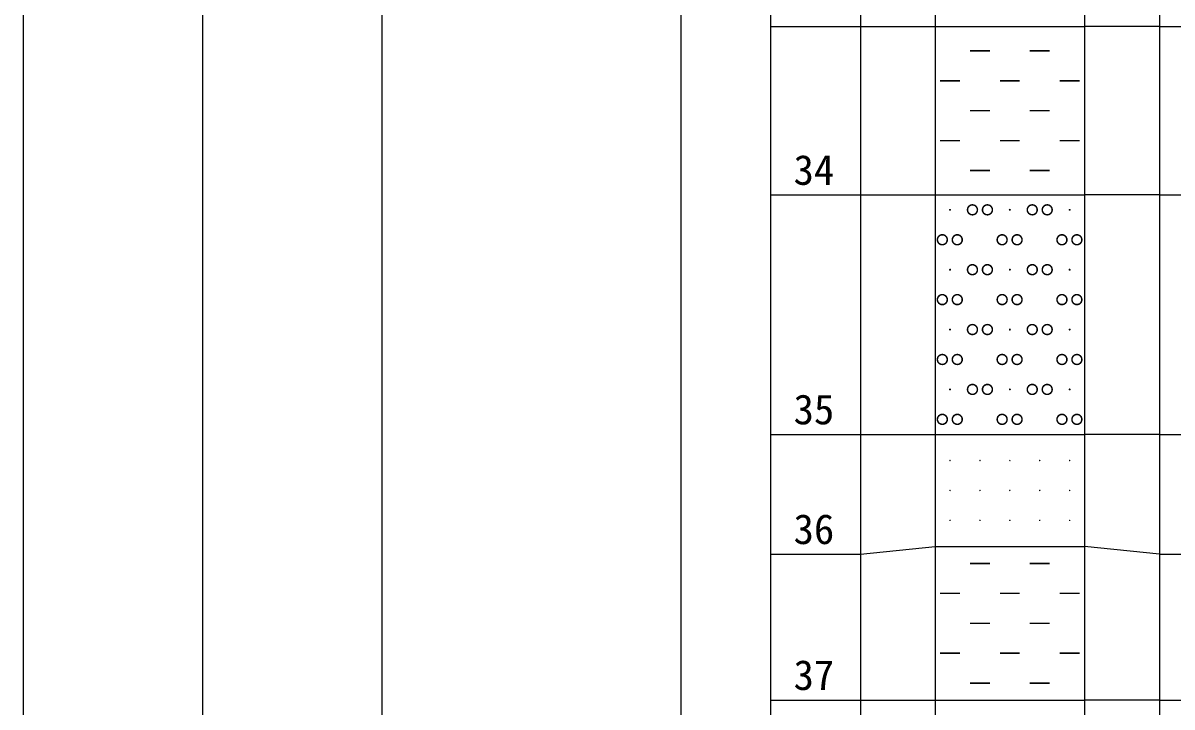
# Model space of a CAD drawing. Header units: inches. Extents: x -27 to 109, y -724 to 26.
# Drawn here: x 5.88 to 21.25, y -98.05 to -88.91 of the extents above; entities that cross this region are included whole.
import ezdxf

# ---------------------------------------------------------------- set-up
doc = ezdxf.new("R2010")
doc.units = ezdxf.units.IN
doc.header["$MEASUREMENT"] = 0
doc.layers.get('0').update_dxf_attribs({"lineweight": 0})
doc.styles.add('宋体', font='')
doc.styles.get('宋体').set_extended_font_data('宋体')

# ---------------------------------------------------------------- blocks, each defined once
blk = doc.blocks.new('lr_block_28')
at = {"color": 7, "const_width": 0.02}
for points in [[(18.548, -89.279), (18.815, -89.279)], [(19.348, -89.279), (19.615, -89.279)], [(18.415, -89.679), (18.148, -89.679)], [(19.215, -89.679), (18.948, -89.679)], [(20.015, -89.679), (19.748, -89.679)], [(18.548, -90.079), (18.815, -90.079)], [(19.348, -90.079), (19.615, -90.079)], [(18.415, -90.479), (18.148, -90.479)], [(19.215, -90.479), (18.948, -90.479)], [(20.015, -90.479), (19.748, -90.479)], [(18.548, -90.879), (18.815, -90.879)], [(19.348, -90.879), (19.615, -90.879)]]:
    blk.add_lwpolyline(points, dxfattribs=at)
blk = doc.blocks.new('lr_block_29')
at = {"true_color": 0x000000}
for points in [[(18.295, -91.407), (18.295, -91.404), (18.295, -91.4), (18.293, -91.397), (18.291, -91.394), (18.288, -91.392), (18.285, -91.391), (18.282, -91.39), (18.278, -91.391), (18.275, -91.392), (18.272, -91.394), (18.27, -91.397), (18.269, -91.4), (18.268, -91.404), (18.269, -91.407), (18.27, -91.41), (18.272, -91.413), (18.275, -91.415), (18.278, -91.417), (18.282, -91.417), (18.285, -91.417), (18.288, -91.415), (18.291, -91.413), (18.293, -91.41)], [(19.095, -91.407), (19.095, -91.404), (19.095, -91.4), (19.093, -91.397), (19.091, -91.394), (19.088, -91.392), (19.085, -91.391), (19.082, -91.39), (19.078, -91.391), (19.075, -91.392), (19.072, -91.394), (19.07, -91.397), (19.069, -91.4), (19.068, -91.404), (19.069, -91.407), (19.07, -91.41), (19.072, -91.413), (19.075, -91.415), (19.078, -91.417), (19.082, -91.417), (19.085, -91.417), (19.088, -91.415), (19.091, -91.413), (19.093, -91.41)], [(19.895, -91.407), (19.895, -91.404), (19.895, -91.4), (19.893, -91.397), (19.891, -91.394), (19.888, -91.392), (19.885, -91.391), (19.882, -91.39), (19.878, -91.391), (19.875, -91.392), (19.872, -91.394), (19.87, -91.397), (19.869, -91.4), (19.868, -91.404), (19.869, -91.407), (19.87, -91.41), (19.872, -91.413), (19.875, -91.415), (19.878, -91.417), (19.882, -91.417), (19.885, -91.417), (19.888, -91.415), (19.891, -91.413), (19.893, -91.41)], [(18.295, -92.207), (18.295, -92.204), (18.295, -92.2), (18.293, -92.197), (18.291, -92.194), (18.288, -92.192), (18.285, -92.191), (18.282, -92.19), (18.278, -92.191), (18.275, -92.192), (18.272, -92.194), (18.27, -92.197), (18.269, -92.2), (18.268, -92.204), (18.269, -92.207), (18.27, -92.21), (18.272, -92.213), (18.275, -92.215), (18.278, -92.217), (18.282, -92.217), (18.285, -92.217), (18.288, -92.215), (18.291, -92.213), (18.293, -92.21)], [(19.095, -92.207), (19.095, -92.204), (19.095, -92.2), (19.093, -92.197), (19.091, -92.194), (19.088, -92.192), (19.085, -92.191), (19.082, -92.19), (19.078, -92.191), (19.075, -92.192), (19.072, -92.194), (19.07, -92.197), (19.069, -92.2), (19.068, -92.204), (19.069, -92.207), (19.07, -92.21), (19.072, -92.213), (19.075, -92.215), (19.078, -92.217), (19.082, -92.217), (19.085, -92.217), (19.088, -92.215), (19.091, -92.213), (19.093, -92.21)], [(19.895, -92.207), (19.895, -92.204), (19.895, -92.2), (19.893, -92.197), (19.891, -92.194), (19.888, -92.192), (19.885, -92.191), (19.882, -92.19), (19.878, -92.191), (19.875, -92.192), (19.872, -92.194), (19.87, -92.197), (19.869, -92.2), (19.868, -92.204), (19.869, -92.207), (19.87, -92.21), (19.872, -92.213), (19.875, -92.215), (19.878, -92.217), (19.882, -92.217), (19.885, -92.217), (19.888, -92.215), (19.891, -92.213), (19.893, -92.21)], [(18.295, -93.007), (18.295, -93.004), (18.295, -93), (18.293, -92.997), (18.291, -92.994), (18.288, -92.992), (18.285, -92.991), (18.282, -92.99), (18.278, -92.991), (18.275, -92.992), (18.272, -92.994), (18.27, -92.997), (18.269, -93), (18.268, -93.004), (18.269, -93.007), (18.27, -93.01), (18.272, -93.013), (18.275, -93.015), (18.278, -93.017), (18.282, -93.017), (18.285, -93.017), (18.288, -93.015), (18.291, -93.013), (18.293, -93.01)], [(19.095, -93.007), (19.095, -93.004), (19.095, -93), (19.093, -92.997), (19.091, -92.994), (19.088, -92.992), (19.085, -92.991), (19.082, -92.99), (19.078, -92.991), (19.075, -92.992), (19.072, -92.994), (19.07, -92.997), (19.069, -93), (19.068, -93.004), (19.069, -93.007), (19.07, -93.01), (19.072, -93.013), (19.075, -93.015), (19.078, -93.017), (19.082, -93.017), (19.085, -93.017), (19.088, -93.015), (19.091, -93.013), (19.093, -93.01)], [(19.895, -93.007), (19.895, -93.004), (19.895, -93), (19.893, -92.997), (19.891, -92.994), (19.888, -92.992), (19.885, -92.991), (19.882, -92.99), (19.878, -92.991), (19.875, -92.992), (19.872, -92.994), (19.87, -92.997), (19.869, -93), (19.868, -93.004), (19.869, -93.007), (19.87, -93.01), (19.872, -93.013), (19.875, -93.015), (19.878, -93.017), (19.882, -93.017), (19.885, -93.017), (19.888, -93.015), (19.891, -93.013), (19.893, -93.01)], [(18.295, -93.807), (18.295, -93.804), (18.295, -93.8), (18.293, -93.797), (18.291, -93.794), (18.288, -93.792), (18.285, -93.791), (18.282, -93.79), (18.278, -93.791), (18.275, -93.792), (18.272, -93.794), (18.27, -93.797), (18.269, -93.8), (18.268, -93.804), (18.269, -93.807), (18.27, -93.81), (18.272, -93.813), (18.275, -93.815), (18.278, -93.817), (18.282, -93.817), (18.285, -93.817), (18.288, -93.815), (18.291, -93.813), (18.293, -93.81)], [(19.095, -93.807), (19.095, -93.804), (19.095, -93.8), (19.093, -93.797), (19.091, -93.794), (19.088, -93.792), (19.085, -93.791), (19.082, -93.79), (19.078, -93.791), (19.075, -93.792), (19.072, -93.794), (19.07, -93.797), (19.069, -93.8), (19.068, -93.804), (19.069, -93.807), (19.07, -93.81), (19.072, -93.813), (19.075, -93.815), (19.078, -93.817), (19.082, -93.817), (19.085, -93.817), (19.088, -93.815), (19.091, -93.813), (19.093, -93.81)], [(19.895, -93.807), (19.895, -93.804), (19.895, -93.8), (19.893, -93.797), (19.891, -93.794), (19.888, -93.792), (19.885, -93.791), (19.882, -93.79), (19.878, -93.791), (19.875, -93.792), (19.872, -93.794), (19.87, -93.797), (19.869, -93.8), (19.868, -93.804), (19.869, -93.807), (19.87, -93.81), (19.872, -93.813), (19.875, -93.815), (19.878, -93.817), (19.882, -93.817), (19.885, -93.817), (19.888, -93.815), (19.891, -93.813), (19.893, -93.81)]]:
    blk.add_hatch(color=18, dxfattribs=at).paths.add_polyline_path(points, flags=17)
at = {"color": 7, "const_width": 0.02}
for points in [[(18.648, -91.404), (18.646, -91.387), (18.639, -91.37), (18.629, -91.357), (18.615, -91.346), (18.599, -91.339), (18.582, -91.337), (18.564, -91.339), (18.548, -91.346), (18.534, -91.357), (18.524, -91.37), (18.517, -91.387), (18.515, -91.404), (18.517, -91.421), (18.524, -91.437), (18.534, -91.451), (18.548, -91.461), (18.564, -91.468), (18.582, -91.47), (18.599, -91.468), (18.615, -91.461), (18.629, -91.451), (18.639, -91.437), (18.646, -91.421), (18.648, -91.404)], [(18.848, -91.404), (18.846, -91.387), (18.839, -91.37), (18.829, -91.357), (18.815, -91.346), (18.799, -91.339), (18.782, -91.337), (18.764, -91.339), (18.748, -91.346), (18.734, -91.357), (18.724, -91.37), (18.717, -91.387), (18.715, -91.404), (18.717, -91.421), (18.724, -91.437), (18.734, -91.451), (18.748, -91.461), (18.764, -91.468), (18.782, -91.47), (18.799, -91.468), (18.815, -91.461), (18.829, -91.451), (18.839, -91.437), (18.846, -91.421), (18.848, -91.404)], [(19.448, -91.404), (19.446, -91.387), (19.439, -91.37), (19.429, -91.357), (19.415, -91.346), (19.399, -91.339), (19.382, -91.337), (19.364, -91.339), (19.348, -91.346), (19.334, -91.357), (19.324, -91.37), (19.317, -91.387), (19.315, -91.404), (19.317, -91.421), (19.324, -91.437), (19.334, -91.451), (19.348, -91.461), (19.364, -91.468), (19.382, -91.47), (19.399, -91.468), (19.415, -91.461), (19.429, -91.451), (19.439, -91.437), (19.446, -91.421), (19.448, -91.404)], [(19.648, -91.404), (19.646, -91.387), (19.639, -91.37), (19.629, -91.357), (19.615, -91.346), (19.599, -91.339), (19.582, -91.337), (19.564, -91.339), (19.548, -91.346), (19.534, -91.357), (19.524, -91.37), (19.517, -91.387), (19.515, -91.404), (19.517, -91.421), (19.524, -91.437), (19.534, -91.451), (19.548, -91.461), (19.564, -91.468), (19.582, -91.47), (19.599, -91.468), (19.615, -91.461), (19.629, -91.451), (19.639, -91.437), (19.646, -91.421), (19.648, -91.404)], [(18.245, -91.804), (18.243, -91.787), (18.236, -91.77), (18.226, -91.757), (18.212, -91.746), (18.196, -91.739), (18.179, -91.737), (18.161, -91.739), (18.145, -91.746), (18.131, -91.757), (18.121, -91.77), (18.114, -91.787), (18.112, -91.804), (18.114, -91.821), (18.121, -91.837), (18.131, -91.851), (18.145, -91.861), (18.161, -91.868), (18.179, -91.87), (18.196, -91.868), (18.212, -91.861), (18.226, -91.851), (18.236, -91.837), (18.243, -91.821), (18.245, -91.804)], [(18.445, -91.804), (18.443, -91.787), (18.436, -91.77), (18.426, -91.757), (18.412, -91.746), (18.396, -91.739), (18.379, -91.737), (18.361, -91.739), (18.345, -91.746), (18.331, -91.757), (18.321, -91.77), (18.314, -91.787), (18.312, -91.804), (18.314, -91.821), (18.321, -91.837), (18.331, -91.851), (18.345, -91.861), (18.361, -91.868), (18.379, -91.87), (18.396, -91.868), (18.412, -91.861), (18.426, -91.851), (18.436, -91.837), (18.443, -91.821), (18.445, -91.804)], [(19.045, -91.804), (19.043, -91.787), (19.036, -91.77), (19.026, -91.757), (19.012, -91.746), (18.996, -91.739), (18.979, -91.737), (18.961, -91.739), (18.945, -91.746), (18.931, -91.757), (18.921, -91.77), (18.914, -91.787), (18.912, -91.804), (18.914, -91.821), (18.921, -91.837), (18.931, -91.851), (18.945, -91.861), (18.961, -91.868), (18.979, -91.87), (18.996, -91.868), (19.012, -91.861), (19.026, -91.851), (19.036, -91.837), (19.043, -91.821), (19.045, -91.804)], [(19.245, -91.804), (19.243, -91.787), (19.236, -91.77), (19.226, -91.757), (19.212, -91.746), (19.196, -91.739), (19.179, -91.737), (19.161, -91.739), (19.145, -91.746), (19.131, -91.757), (19.121, -91.77), (19.114, -91.787), (19.112, -91.804), (19.114, -91.821), (19.121, -91.837), (19.131, -91.851), (19.145, -91.861), (19.161, -91.868), (19.179, -91.87), (19.196, -91.868), (19.212, -91.861), (19.226, -91.851), (19.236, -91.837), (19.243, -91.821), (19.245, -91.804)], [(19.845, -91.804), (19.843, -91.787), (19.836, -91.77), (19.826, -91.757), (19.812, -91.746), (19.796, -91.739), (19.779, -91.737), (19.761, -91.739), (19.745, -91.746), (19.731, -91.757), (19.721, -91.77), (19.714, -91.787), (19.712, -91.804), (19.714, -91.821), (19.721, -91.837), (19.731, -91.851), (19.745, -91.861), (19.761, -91.868), (19.779, -91.87), (19.796, -91.868), (19.812, -91.861), (19.826, -91.851), (19.836, -91.837), (19.843, -91.821), (19.845, -91.804)], [(20.045, -91.804), (20.043, -91.787), (20.036, -91.77), (20.026, -91.757), (20.012, -91.746), (19.996, -91.739), (19.979, -91.737), (19.961, -91.739), (19.945, -91.746), (19.931, -91.757), (19.921, -91.77), (19.914, -91.787), (19.912, -91.804), (19.914, -91.821), (19.921, -91.837), (19.931, -91.851), (19.945, -91.861), (19.961, -91.868), (19.979, -91.87), (19.996, -91.868), (20.012, -91.861), (20.026, -91.851), (20.036, -91.837), (20.043, -91.821), (20.045, -91.804)], [(18.648, -92.204), (18.646, -92.187), (18.639, -92.17), (18.629, -92.157), (18.615, -92.146), (18.599, -92.139), (18.582, -92.137), (18.564, -92.139), (18.548, -92.146), (18.534, -92.157), (18.524, -92.17), (18.517, -92.187), (18.515, -92.204), (18.517, -92.221), (18.524, -92.237), (18.534, -92.251), (18.548, -92.261), (18.564, -92.268), (18.582, -92.27), (18.599, -92.268), (18.615, -92.261), (18.629, -92.251), (18.639, -92.237), (18.646, -92.221), (18.648, -92.204)], [(18.848, -92.204), (18.846, -92.187), (18.839, -92.17), (18.829, -92.157), (18.815, -92.146), (18.799, -92.139), (18.782, -92.137), (18.764, -92.139), (18.748, -92.146), (18.734, -92.157), (18.724, -92.17), (18.717, -92.187), (18.715, -92.204), (18.717, -92.221), (18.724, -92.237), (18.734, -92.251), (18.748, -92.261), (18.764, -92.268), (18.782, -92.27), (18.799, -92.268), (18.815, -92.261), (18.829, -92.251), (18.839, -92.237), (18.846, -92.221), (18.848, -92.204)], [(19.448, -92.204), (19.446, -92.187), (19.439, -92.17), (19.429, -92.157), (19.415, -92.146), (19.399, -92.139), (19.382, -92.137), (19.364, -92.139), (19.348, -92.146), (19.334, -92.157), (19.324, -92.17), (19.317, -92.187), (19.315, -92.204), (19.317, -92.221), (19.324, -92.237), (19.334, -92.251), (19.348, -92.261), (19.364, -92.268), (19.382, -92.27), (19.399, -92.268), (19.415, -92.261), (19.429, -92.251), (19.439, -92.237), (19.446, -92.221), (19.448, -92.204)], [(19.648, -92.204), (19.646, -92.187), (19.639, -92.17), (19.629, -92.157), (19.615, -92.146), (19.599, -92.139), (19.582, -92.137), (19.564, -92.139), (19.548, -92.146), (19.534, -92.157), (19.524, -92.17), (19.517, -92.187), (19.515, -92.204), (19.517, -92.221), (19.524, -92.237), (19.534, -92.251), (19.548, -92.261), (19.564, -92.268), (19.582, -92.27), (19.599, -92.268), (19.615, -92.261), (19.629, -92.251), (19.639, -92.237), (19.646, -92.221), (19.648, -92.204)], [(18.245, -92.604), (18.243, -92.587), (18.236, -92.57), (18.226, -92.557), (18.212, -92.546), (18.196, -92.539), (18.179, -92.537), (18.161, -92.539), (18.145, -92.546), (18.131, -92.557), (18.121, -92.57), (18.114, -92.587), (18.112, -92.604), (18.114, -92.621), (18.121, -92.637), (18.131, -92.651), (18.145, -92.661), (18.161, -92.668), (18.179, -92.67), (18.196, -92.668), (18.212, -92.661), (18.226, -92.651), (18.236, -92.637), (18.243, -92.621), (18.245, -92.604)], [(18.445, -92.604), (18.443, -92.587), (18.436, -92.57), (18.426, -92.557), (18.412, -92.546), (18.396, -92.539), (18.379, -92.537), (18.361, -92.539), (18.345, -92.546), (18.331, -92.557), (18.321, -92.57), (18.314, -92.587), (18.312, -92.604), (18.314, -92.621), (18.321, -92.637), (18.331, -92.651), (18.345, -92.661), (18.361, -92.668), (18.379, -92.67), (18.396, -92.668), (18.412, -92.661), (18.426, -92.651), (18.436, -92.637), (18.443, -92.621), (18.445, -92.604)], [(19.045, -92.604), (19.043, -92.587), (19.036, -92.57), (19.026, -92.557), (19.012, -92.546), (18.996, -92.539), (18.979, -92.537), (18.961, -92.539), (18.945, -92.546), (18.931, -92.557), (18.921, -92.57), (18.914, -92.587), (18.912, -92.604), (18.914, -92.621), (18.921, -92.637), (18.931, -92.651), (18.945, -92.661), (18.961, -92.668), (18.979, -92.67), (18.996, -92.668), (19.012, -92.661), (19.026, -92.651), (19.036, -92.637), (19.043, -92.621), (19.045, -92.604)], [(19.245, -92.604), (19.243, -92.587), (19.236, -92.57), (19.226, -92.557), (19.212, -92.546), (19.196, -92.539), (19.179, -92.537), (19.161, -92.539), (19.145, -92.546), (19.131, -92.557), (19.121, -92.57), (19.114, -92.587), (19.112, -92.604), (19.114, -92.621), (19.121, -92.637), (19.131, -92.651), (19.145, -92.661), (19.161, -92.668), (19.179, -92.67), (19.196, -92.668), (19.212, -92.661), (19.226, -92.651), (19.236, -92.637), (19.243, -92.621), (19.245, -92.604)], [(19.845, -92.604), (19.843, -92.587), (19.836, -92.57), (19.826, -92.557), (19.812, -92.546), (19.796, -92.539), (19.779, -92.537), (19.761, -92.539), (19.745, -92.546), (19.731, -92.557), (19.721, -92.57), (19.714, -92.587), (19.712, -92.604), (19.714, -92.621), (19.721, -92.637), (19.731, -92.651), (19.745, -92.661), (19.761, -92.668), (19.779, -92.67), (19.796, -92.668), (19.812, -92.661), (19.826, -92.651), (19.836, -92.637), (19.843, -92.621), (19.845, -92.604)], [(20.045, -92.604), (20.043, -92.587), (20.036, -92.57), (20.026, -92.557), (20.012, -92.546), (19.996, -92.539), (19.979, -92.537), (19.961, -92.539), (19.945, -92.546), (19.931, -92.557), (19.921, -92.57), (19.914, -92.587), (19.912, -92.604), (19.914, -92.621), (19.921, -92.637), (19.931, -92.651), (19.945, -92.661), (19.961, -92.668), (19.979, -92.67), (19.996, -92.668), (20.012, -92.661), (20.026, -92.651), (20.036, -92.637), (20.043, -92.621), (20.045, -92.604)], [(18.648, -93.004), (18.646, -92.987), (18.639, -92.97), (18.629, -92.957), (18.615, -92.946), (18.599, -92.939), (18.582, -92.937), (18.564, -92.939), (18.548, -92.946), (18.534, -92.957), (18.524, -92.97), (18.517, -92.987), (18.515, -93.004), (18.517, -93.021), (18.524, -93.037), (18.534, -93.051), (18.548, -93.061), (18.564, -93.068), (18.582, -93.07), (18.599, -93.068), (18.615, -93.061), (18.629, -93.051), (18.639, -93.037), (18.646, -93.021), (18.648, -93.004)], [(18.848, -93.004), (18.846, -92.987), (18.839, -92.97), (18.829, -92.957), (18.815, -92.946), (18.799, -92.939), (18.782, -92.937), (18.764, -92.939), (18.748, -92.946), (18.734, -92.957), (18.724, -92.97), (18.717, -92.987), (18.715, -93.004), (18.717, -93.021), (18.724, -93.037), (18.734, -93.051), (18.748, -93.061), (18.764, -93.068), (18.782, -93.07), (18.799, -93.068), (18.815, -93.061), (18.829, -93.051), (18.839, -93.037), (18.846, -93.021), (18.848, -93.004)], [(19.448, -93.004), (19.446, -92.987), (19.439, -92.97), (19.429, -92.957), (19.415, -92.946), (19.399, -92.939), (19.382, -92.937), (19.364, -92.939), (19.348, -92.946), (19.334, -92.957), (19.324, -92.97), (19.317, -92.987), (19.315, -93.004), (19.317, -93.021), (19.324, -93.037), (19.334, -93.051), (19.348, -93.061), (19.364, -93.068), (19.382, -93.07), (19.399, -93.068), (19.415, -93.061), (19.429, -93.051), (19.439, -93.037), (19.446, -93.021), (19.448, -93.004)], [(19.648, -93.004), (19.646, -92.987), (19.639, -92.97), (19.629, -92.957), (19.615, -92.946), (19.599, -92.939), (19.582, -92.937), (19.564, -92.939), (19.548, -92.946), (19.534, -92.957), (19.524, -92.97), (19.517, -92.987), (19.515, -93.004), (19.517, -93.021), (19.524, -93.037), (19.534, -93.051), (19.548, -93.061), (19.564, -93.068), (19.582, -93.07), (19.599, -93.068), (19.615, -93.061), (19.629, -93.051), (19.639, -93.037), (19.646, -93.021), (19.648, -93.004)], [(18.245, -93.404), (18.243, -93.387), (18.236, -93.37), (18.226, -93.357), (18.212, -93.346), (18.196, -93.339), (18.179, -93.337), (18.161, -93.339), (18.145, -93.346), (18.131, -93.357), (18.121, -93.37), (18.114, -93.387), (18.112, -93.404), (18.114, -93.421), (18.121, -93.437), (18.131, -93.451), (18.145, -93.461), (18.161, -93.468), (18.179, -93.47), (18.196, -93.468), (18.212, -93.461), (18.226, -93.451), (18.236, -93.437), (18.243, -93.421), (18.245, -93.404)], [(18.445, -93.404), (18.443, -93.387), (18.436, -93.37), (18.426, -93.357), (18.412, -93.346), (18.396, -93.339), (18.379, -93.337), (18.361, -93.339), (18.345, -93.346), (18.331, -93.357), (18.321, -93.37), (18.314, -93.387), (18.312, -93.404), (18.314, -93.421), (18.321, -93.437), (18.331, -93.451), (18.345, -93.461), (18.361, -93.468), (18.379, -93.47), (18.396, -93.468), (18.412, -93.461), (18.426, -93.451), (18.436, -93.437), (18.443, -93.421), (18.445, -93.404)], [(19.045, -93.404), (19.043, -93.387), (19.036, -93.37), (19.026, -93.357), (19.012, -93.346), (18.996, -93.339), (18.979, -93.337), (18.961, -93.339), (18.945, -93.346), (18.931, -93.357), (18.921, -93.37), (18.914, -93.387), (18.912, -93.404), (18.914, -93.421), (18.921, -93.437), (18.931, -93.451), (18.945, -93.461), (18.961, -93.468), (18.979, -93.47), (18.996, -93.468), (19.012, -93.461), (19.026, -93.451), (19.036, -93.437), (19.043, -93.421), (19.045, -93.404)], [(19.245, -93.404), (19.243, -93.387), (19.236, -93.37), (19.226, -93.357), (19.212, -93.346), (19.196, -93.339), (19.179, -93.337), (19.161, -93.339), (19.145, -93.346), (19.131, -93.357), (19.121, -93.37), (19.114, -93.387), (19.112, -93.404), (19.114, -93.421), (19.121, -93.437), (19.131, -93.451), (19.145, -93.461), (19.161, -93.468), (19.179, -93.47), (19.196, -93.468), (19.212, -93.461), (19.226, -93.451), (19.236, -93.437), (19.243, -93.421), (19.245, -93.404)], [(19.845, -93.404), (19.843, -93.387), (19.836, -93.37), (19.826, -93.357), (19.812, -93.346), (19.796, -93.339), (19.779, -93.337), (19.761, -93.339), (19.745, -93.346), (19.731, -93.357), (19.721, -93.37), (19.714, -93.387), (19.712, -93.404), (19.714, -93.421), (19.721, -93.437), (19.731, -93.451), (19.745, -93.461), (19.761, -93.468), (19.779, -93.47), (19.796, -93.468), (19.812, -93.461), (19.826, -93.451), (19.836, -93.437), (19.843, -93.421), (19.845, -93.404)], [(20.045, -93.404), (20.043, -93.387), (20.036, -93.37), (20.026, -93.357), (20.012, -93.346), (19.996, -93.339), (19.979, -93.337), (19.961, -93.339), (19.945, -93.346), (19.931, -93.357), (19.921, -93.37), (19.914, -93.387), (19.912, -93.404), (19.914, -93.421), (19.921, -93.437), (19.931, -93.451), (19.945, -93.461), (19.961, -93.468), (19.979, -93.47), (19.996, -93.468), (20.012, -93.461), (20.026, -93.451), (20.036, -93.437), (20.043, -93.421), (20.045, -93.404)], [(18.648, -93.804), (18.646, -93.787), (18.639, -93.77), (18.629, -93.757), (18.615, -93.746), (18.599, -93.739), (18.582, -93.737), (18.564, -93.739), (18.548, -93.746), (18.534, -93.757), (18.524, -93.77), (18.517, -93.787), (18.515, -93.804), (18.517, -93.821), (18.524, -93.837), (18.534, -93.851), (18.548, -93.861), (18.564, -93.868), (18.582, -93.87), (18.599, -93.868), (18.615, -93.861), (18.629, -93.851), (18.639, -93.837), (18.646, -93.821), (18.648, -93.804)], [(18.848, -93.804), (18.846, -93.787), (18.839, -93.77), (18.829, -93.757), (18.815, -93.746), (18.799, -93.739), (18.782, -93.737), (18.764, -93.739), (18.748, -93.746), (18.734, -93.757), (18.724, -93.77), (18.717, -93.787), (18.715, -93.804), (18.717, -93.821), (18.724, -93.837), (18.734, -93.851), (18.748, -93.861), (18.764, -93.868), (18.782, -93.87), (18.799, -93.868), (18.815, -93.861), (18.829, -93.851), (18.839, -93.837), (18.846, -93.821), (18.848, -93.804)], [(19.448, -93.804), (19.446, -93.787), (19.439, -93.77), (19.429, -93.757), (19.415, -93.746), (19.399, -93.739), (19.382, -93.737), (19.364, -93.739), (19.348, -93.746), (19.334, -93.757), (19.324, -93.77), (19.317, -93.787), (19.315, -93.804), (19.317, -93.821), (19.324, -93.837), (19.334, -93.851), (19.348, -93.861), (19.364, -93.868), (19.382, -93.87), (19.399, -93.868), (19.415, -93.861), (19.429, -93.851), (19.439, -93.837), (19.446, -93.821), (19.448, -93.804)], [(19.648, -93.804), (19.646, -93.787), (19.639, -93.77), (19.629, -93.757), (19.615, -93.746), (19.599, -93.739), (19.582, -93.737), (19.564, -93.739), (19.548, -93.746), (19.534, -93.757), (19.524, -93.77), (19.517, -93.787), (19.515, -93.804), (19.517, -93.821), (19.524, -93.837), (19.534, -93.851), (19.548, -93.861), (19.564, -93.868), (19.582, -93.87), (19.599, -93.868), (19.615, -93.861), (19.629, -93.851), (19.639, -93.837), (19.646, -93.821), (19.648, -93.804)], [(18.245, -94.204), (18.243, -94.187), (18.236, -94.17), (18.226, -94.157), (18.212, -94.146), (18.196, -94.139), (18.179, -94.137), (18.161, -94.139), (18.145, -94.146), (18.131, -94.157), (18.121, -94.17), (18.114, -94.187), (18.112, -94.204), (18.114, -94.221), (18.121, -94.237), (18.131, -94.251), (18.145, -94.261), (18.161, -94.268), (18.179, -94.27), (18.196, -94.268), (18.212, -94.261), (18.226, -94.251), (18.236, -94.237), (18.243, -94.221), (18.245, -94.204)], [(18.445, -94.204), (18.443, -94.187), (18.436, -94.17), (18.426, -94.157), (18.412, -94.146), (18.396, -94.139), (18.379, -94.137), (18.361, -94.139), (18.345, -94.146), (18.331, -94.157), (18.321, -94.17), (18.314, -94.187), (18.312, -94.204), (18.314, -94.221), (18.321, -94.237), (18.331, -94.251), (18.345, -94.261), (18.361, -94.268), (18.379, -94.27), (18.396, -94.268), (18.412, -94.261), (18.426, -94.251), (18.436, -94.237), (18.443, -94.221), (18.445, -94.204)], [(19.045, -94.204), (19.043, -94.187), (19.036, -94.17), (19.026, -94.157), (19.012, -94.146), (18.996, -94.139), (18.979, -94.137), (18.961, -94.139), (18.945, -94.146), (18.931, -94.157), (18.921, -94.17), (18.914, -94.187), (18.912, -94.204), (18.914, -94.221), (18.921, -94.237), (18.931, -94.251), (18.945, -94.261), (18.961, -94.268), (18.979, -94.27), (18.996, -94.268), (19.012, -94.261), (19.026, -94.251), (19.036, -94.237), (19.043, -94.221), (19.045, -94.204)], [(19.245, -94.204), (19.243, -94.187), (19.236, -94.17), (19.226, -94.157), (19.212, -94.146), (19.196, -94.139), (19.179, -94.137), (19.161, -94.139), (19.145, -94.146), (19.131, -94.157), (19.121, -94.17), (19.114, -94.187), (19.112, -94.204), (19.114, -94.221), (19.121, -94.237), (19.131, -94.251), (19.145, -94.261), (19.161, -94.268), (19.179, -94.27), (19.196, -94.268), (19.212, -94.261), (19.226, -94.251), (19.236, -94.237), (19.243, -94.221), (19.245, -94.204)], [(19.845, -94.204), (19.843, -94.187), (19.836, -94.17), (19.826, -94.157), (19.812, -94.146), (19.796, -94.139), (19.779, -94.137), (19.761, -94.139), (19.745, -94.146), (19.731, -94.157), (19.721, -94.17), (19.714, -94.187), (19.712, -94.204), (19.714, -94.221), (19.721, -94.237), (19.731, -94.251), (19.745, -94.261), (19.761, -94.268), (19.779, -94.27), (19.796, -94.268), (19.812, -94.261), (19.826, -94.251), (19.836, -94.237), (19.843, -94.221), (19.845, -94.204)], [(20.045, -94.204), (20.043, -94.187), (20.036, -94.17), (20.026, -94.157), (20.012, -94.146), (19.996, -94.139), (19.979, -94.137), (19.961, -94.139), (19.945, -94.146), (19.931, -94.157), (19.921, -94.17), (19.914, -94.187), (19.912, -94.204), (19.914, -94.221), (19.921, -94.237), (19.931, -94.251), (19.945, -94.261), (19.961, -94.268), (19.979, -94.27), (19.996, -94.268), (20.012, -94.261), (20.026, -94.251), (20.036, -94.237), (20.043, -94.221), (20.045, -94.204)]]:
    blk.add_lwpolyline(points, dxfattribs=at)
blk = doc.blocks.new('lr_block_30')
at = {"true_color": 0x000000}
for points in [[(18.291, -94.756), (18.292, -94.754), (18.291, -94.751), (18.29, -94.749), (18.289, -94.747), (18.287, -94.745), (18.284, -94.744), (18.282, -94.744), (18.279, -94.744), (18.277, -94.745), (18.275, -94.747), (18.273, -94.749), (18.272, -94.751), (18.272, -94.754), (18.272, -94.756), (18.273, -94.759), (18.275, -94.761), (18.277, -94.762), (18.279, -94.763), (18.282, -94.764), (18.284, -94.763), (18.287, -94.762), (18.289, -94.761), (18.29, -94.759)], [(18.691, -94.756), (18.692, -94.754), (18.691, -94.751), (18.69, -94.749), (18.689, -94.747), (18.687, -94.745), (18.684, -94.744), (18.682, -94.744), (18.679, -94.744), (18.677, -94.745), (18.674, -94.747), (18.673, -94.749), (18.672, -94.751), (18.672, -94.754), (18.672, -94.756), (18.673, -94.759), (18.674, -94.761), (18.676, -94.762), (18.679, -94.763), (18.682, -94.764), (18.684, -94.763), (18.686, -94.762), (18.689, -94.761), (18.69, -94.759)], [(19.091, -94.756), (19.092, -94.754), (19.091, -94.751), (19.09, -94.749), (19.089, -94.747), (19.087, -94.745), (19.084, -94.744), (19.082, -94.744), (19.079, -94.744), (19.077, -94.745), (19.075, -94.747), (19.073, -94.749), (19.072, -94.751), (19.072, -94.754), (19.072, -94.756), (19.073, -94.759), (19.075, -94.761), (19.077, -94.762), (19.079, -94.763), (19.082, -94.764), (19.084, -94.763), (19.087, -94.762), (19.089, -94.761), (19.09, -94.759)], [(19.491, -94.756), (19.492, -94.754), (19.491, -94.751), (19.49, -94.749), (19.489, -94.747), (19.487, -94.745), (19.484, -94.744), (19.482, -94.744), (19.479, -94.744), (19.477, -94.745), (19.474, -94.747), (19.473, -94.749), (19.472, -94.751), (19.472, -94.754), (19.472, -94.756), (19.473, -94.759), (19.474, -94.761), (19.476, -94.762), (19.479, -94.763), (19.482, -94.764), (19.484, -94.763), (19.486, -94.762), (19.489, -94.761), (19.49, -94.759)], [(19.891, -94.756), (19.892, -94.754), (19.891, -94.751), (19.89, -94.749), (19.889, -94.747), (19.887, -94.745), (19.884, -94.744), (19.882, -94.744), (19.879, -94.744), (19.877, -94.745), (19.875, -94.747), (19.873, -94.749), (19.872, -94.751), (19.872, -94.754), (19.872, -94.756), (19.873, -94.759), (19.875, -94.761), (19.877, -94.762), (19.879, -94.763), (19.882, -94.764), (19.884, -94.763), (19.887, -94.762), (19.889, -94.761), (19.89, -94.759)], [(18.291, -95.156), (18.292, -95.154), (18.291, -95.151), (18.29, -95.149), (18.289, -95.147), (18.287, -95.145), (18.284, -95.144), (18.282, -95.144), (18.279, -95.144), (18.277, -95.145), (18.275, -95.147), (18.273, -95.149), (18.272, -95.151), (18.272, -95.154), (18.272, -95.156), (18.273, -95.159), (18.275, -95.161), (18.277, -95.162), (18.279, -95.163), (18.282, -95.164), (18.284, -95.163), (18.287, -95.162), (18.289, -95.161), (18.29, -95.159)], [(18.691, -95.156), (18.692, -95.154), (18.691, -95.151), (18.69, -95.149), (18.689, -95.147), (18.687, -95.145), (18.684, -95.144), (18.682, -95.144), (18.679, -95.144), (18.677, -95.145), (18.675, -95.147), (18.673, -95.149), (18.672, -95.151), (18.672, -95.154), (18.672, -95.156), (18.673, -95.159), (18.675, -95.161), (18.677, -95.162), (18.679, -95.163), (18.682, -95.164), (18.684, -95.163), (18.687, -95.162), (18.689, -95.161), (18.69, -95.159)], [(19.091, -95.156), (19.092, -95.154), (19.091, -95.151), (19.09, -95.149), (19.089, -95.147), (19.087, -95.145), (19.084, -95.144), (19.082, -95.144), (19.079, -95.144), (19.077, -95.145), (19.075, -95.147), (19.073, -95.149), (19.072, -95.151), (19.072, -95.154), (19.072, -95.156), (19.073, -95.159), (19.075, -95.161), (19.077, -95.162), (19.079, -95.163), (19.082, -95.164), (19.084, -95.163), (19.087, -95.162), (19.089, -95.161), (19.09, -95.159)], [(19.491, -95.156), (19.492, -95.154), (19.491, -95.151), (19.49, -95.149), (19.489, -95.147), (19.487, -95.145), (19.484, -95.144), (19.482, -95.144), (19.479, -95.144), (19.477, -95.145), (19.475, -95.147), (19.473, -95.149), (19.472, -95.151), (19.472, -95.154), (19.472, -95.156), (19.473, -95.159), (19.475, -95.161), (19.477, -95.162), (19.479, -95.163), (19.482, -95.164), (19.484, -95.163), (19.487, -95.162), (19.489, -95.161), (19.49, -95.159)], [(19.891, -95.156), (19.892, -95.154), (19.891, -95.151), (19.89, -95.149), (19.889, -95.147), (19.887, -95.145), (19.884, -95.144), (19.882, -95.144), (19.879, -95.144), (19.877, -95.145), (19.875, -95.147), (19.873, -95.149), (19.872, -95.151), (19.872, -95.154), (19.872, -95.156), (19.873, -95.159), (19.875, -95.161), (19.877, -95.162), (19.879, -95.163), (19.882, -95.164), (19.884, -95.163), (19.887, -95.162), (19.889, -95.161), (19.89, -95.159)], [(18.291, -95.556), (18.292, -95.554), (18.291, -95.551), (18.29, -95.549), (18.289, -95.547), (18.287, -95.545), (18.284, -95.544), (18.282, -95.544), (18.279, -95.544), (18.277, -95.545), (18.275, -95.547), (18.273, -95.549), (18.272, -95.551), (18.272, -95.554), (18.272, -95.556), (18.273, -95.559), (18.275, -95.561), (18.277, -95.562), (18.279, -95.563), (18.282, -95.564), (18.284, -95.563), (18.287, -95.562), (18.289, -95.561), (18.29, -95.559)], [(18.691, -95.556), (18.692, -95.554), (18.691, -95.551), (18.69, -95.549), (18.689, -95.547), (18.687, -95.545), (18.684, -95.544), (18.682, -95.544), (18.679, -95.544), (18.677, -95.545), (18.674, -95.547), (18.673, -95.549), (18.672, -95.551), (18.672, -95.554), (18.672, -95.556), (18.673, -95.559), (18.674, -95.561), (18.676, -95.562), (18.679, -95.563), (18.682, -95.564), (18.684, -95.563), (18.686, -95.562), (18.689, -95.561), (18.69, -95.559)], [(19.091, -95.556), (19.092, -95.554), (19.091, -95.551), (19.09, -95.549), (19.089, -95.547), (19.087, -95.545), (19.084, -95.544), (19.082, -95.544), (19.079, -95.544), (19.077, -95.545), (19.075, -95.547), (19.073, -95.549), (19.072, -95.551), (19.072, -95.554), (19.072, -95.556), (19.073, -95.559), (19.075, -95.561), (19.077, -95.562), (19.079, -95.563), (19.082, -95.564), (19.084, -95.563), (19.087, -95.562), (19.089, -95.561), (19.09, -95.559)], [(19.491, -95.556), (19.492, -95.554), (19.491, -95.551), (19.49, -95.549), (19.489, -95.547), (19.487, -95.545), (19.484, -95.544), (19.482, -95.544), (19.479, -95.544), (19.477, -95.545), (19.474, -95.547), (19.473, -95.549), (19.472, -95.551), (19.472, -95.554), (19.472, -95.556), (19.473, -95.559), (19.474, -95.561), (19.476, -95.562), (19.479, -95.563), (19.482, -95.564), (19.484, -95.563), (19.486, -95.562), (19.489, -95.561), (19.49, -95.559)], [(19.891, -95.556), (19.892, -95.554), (19.891, -95.551), (19.89, -95.549), (19.889, -95.547), (19.887, -95.545), (19.884, -95.544), (19.882, -95.544), (19.879, -95.544), (19.877, -95.545), (19.875, -95.547), (19.873, -95.549), (19.872, -95.551), (19.872, -95.554), (19.872, -95.556), (19.873, -95.559), (19.875, -95.561), (19.877, -95.562), (19.879, -95.563), (19.882, -95.564), (19.884, -95.563), (19.887, -95.562), (19.889, -95.561), (19.89, -95.559)]]:
    blk.add_hatch(color=18, dxfattribs=at).paths.add_polyline_path(points, flags=17)
blk = doc.blocks.new('lr_block_31')
at = {"color": 7, "const_width": 0.02}
for points in [[(18.548, -96.129), (18.815, -96.129)], [(19.348, -96.129), (19.615, -96.129)], [(18.415, -96.529), (18.148, -96.529)], [(19.215, -96.529), (18.948, -96.529)], [(20.015, -96.529), (19.748, -96.529)], [(18.548, -96.929), (18.815, -96.929)], [(19.348, -96.929), (19.615, -96.929)], [(18.415, -97.329), (18.148, -97.329)], [(19.215, -97.329), (18.948, -97.329)], [(20.015, -97.329), (19.748, -97.329)], [(18.548, -97.729), (18.815, -97.729)], [(19.348, -97.729), (19.615, -97.729)]]:
    blk.add_lwpolyline(points, dxfattribs=at)

msp = doc.modelspace()

# ---------------------------------------------------------------- linework, layer by layer
at = {"linetype": 'Continuous', "lineweight": 15}
for p, q in [((5.882, 0.896), (5.882, -693.554)), ((8.282, 0.896), (8.282, -693.554)), ((10.682, 0.896), (10.682, -693.554)), ((14.682, 0.896), (14.682, -693.554)), ((15.882, 0.896), (15.882, -693.554)), ((17.082, 0.896), (17.082, -693.554)), ((21.082, 0.896), (21.082, -693.554)), ((18.082, -85.804), (18.082, -88.954)), ((20.082, -85.804), (20.082, -88.954)), ((15.882, -88.954), (17.082, -88.954)), ((17.082, -88.954), (18.082, -88.954)), ((18.082, -88.954), (20.082, -88.954)), ((18.082, -88.954), (18.082, -91.204)), ((21.082, -88.954), (20.082, -88.954)), ((20.082, -88.954), (20.082, -91.204)), ((21.082, -88.954), (23.482, -88.954)), ((15.882, -91.204), (17.082, -91.204)), ((17.082, -91.204), (18.082, -91.204)), ((18.082, -91.204), (20.082, -91.204)), ((18.082, -91.204), (18.082, -94.404)), ((21.082, -91.204), (20.082, -91.204)), ((20.082, -91.204), (20.082, -94.404)), ((21.082, -91.204), (23.482, -91.204)), ((15.882, -94.404), (17.082, -94.404)), ((17.082, -94.404), (18.082, -94.404)), ((18.082, -94.404), (20.082, -94.404)), ((18.082, -94.404), (18.082, -95.904)), ((21.082, -94.404), (20.082, -94.404)), ((20.082, -94.404), (20.082, -95.904)), ((21.082, -94.404), (23.482, -94.404)), ((17.082, -96.004), (18.082, -95.904)), ((18.082, -95.904), (20.082, -95.904)), ((18.082, -95.904), (18.082, -97.954)), ((21.082, -96.004), (20.082, -95.904)), ((20.082, -95.904), (20.082, -97.954)), ((15.882, -96.004), (17.082, -96.004)), ((21.082, -96.004), (23.482, -96.004)), ((15.882, -97.954), (17.082, -97.954)), ((17.082, -97.954), (18.082, -97.954)), ((18.082, -97.954), (20.082, -97.954)), ((18.082, -97.954), (18.082, -108.504)), ((21.082, -97.954), (20.082, -97.954)), ((20.082, -97.954), (20.082, -108.504)), ((21.082, -97.954), (23.482, -97.954))]:
    msp.add_line(p, q, dxfattribs=at)

# ---------------------------------------------------------------- block references
at = {"color": 7}
for name in ['lr_block_28', 'lr_block_29', 'lr_block_30', 'lr_block_31']:
    msp.add_blockref(name, (0, 0), dxfattribs=at)

# ---------------------------------------------------------------- texts
at = {"style": '宋体'}
for s, p in [('34', (16.189, -91.07)), ('35', (16.189, -94.27)), ('36', (16.189, -95.87)), ('37', (16.189, -97.82))]:
    msp.add_text(s, height=0.4, dxfattribs=at).set_placement(p)

doc.saveas('drawing.dxf')
